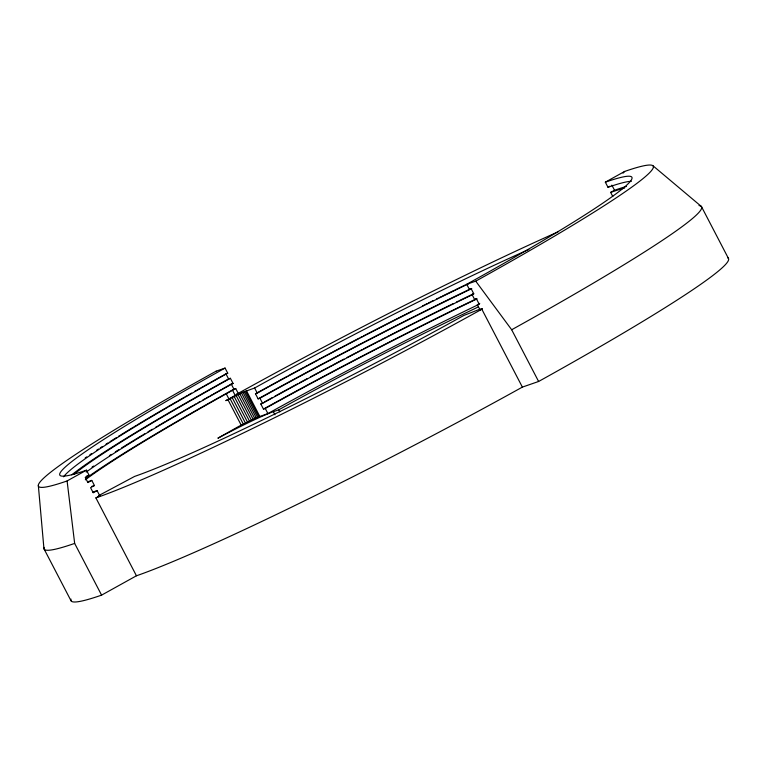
<?xml version="1.0" encoding="UTF-8"?>
<svg xmlns="http://www.w3.org/2000/svg" width="767" height="767" viewBox="0 0 767 767"><rect width="100%" height="100%" fill="white"/><g stroke="black" fill="none" stroke-linecap="round" stroke-linejoin="round"><path stroke-width="1.15" d="M623.044 173.15L624.635 171.444L605.336 182.172A322.476 20.249 -27.5 0 1 466.719 284.279L469.385 289.389L471.187 288.766L473.843 293.876L472.041 294.509L474.706 299.619L476.508 298.996L479.164 304.106L477.362 304.729L480.027 309.839L481.829 309.216L522.375 387.105L538.607 381.477A370.605 23.269 -27.5 0 0 727.605 257.722M86.163 478.215A327.288 20.546 -27.5 0 1 233.916 389.157L235.718 388.533L238.384 393.644L225.795 400.662L242.976 392.234L254.606 388.016A279.159 17.526 -27.5 0 1 528.894 249.457M85.329 479.826A322.476 20.249 -27.5 0 1 226.246 393.807L235.718 388.533M63.575 476.815A322.476 20.249 -27.5 0 1 227.732 373.193L225.067 368.074A322.476 20.249 -27.5 0 0 86.46 470.19L67.093 480.938L74.658 543.41L101.589 595.134L136.44 575.787A327.288 20.546 -27.5 0 0 522.375 387.105M86.46 470.19L89.116 475.3L85.242 477.448L87.908 482.568L91.781 480.41L94.446 485.53L90.573 487.678L93.229 492.788L97.102 490.64L99.768 495.75L95.894 497.908L136.44 575.787M605.336 182.172L607.991 187.282L609.928 186.208M612.785 196.486L610.657 192.392L614.53 190.245A327.288 20.546 -27.5 0 1 626.438 186.448M477.362 304.729L479.749 303.406M480.027 309.839L482.405 308.516M478.848 304.394A279.159 17.526 -27.5 0 0 267.913 413.576L256.283 417.804L239.103 426.222A322.476 20.249 -27.5 0 0 217.876 438.206A56.327 3.538 -27.5 0 1 273.33 411.706L278.737 409.827A250.282 15.714 -27.5 0 1 478.378 306.905M99.02 495.434L134.618 476.412A279.159 17.526 -27.5 0 0 463.795 315.467L480.41 308.976M466.719 284.279L475.732 281.153A346.588 21.764 -27.5 0 0 624.635 171.444M223.513 375.159A327.288 20.546 -27.5 0 1 225.929 373.817L227.732 373.193M71.743 474.85A327.288 20.546 -27.5 0 1 228.595 378.927L230.397 378.304L233.053 383.414A322.476 20.249 -27.5 0 0 86.22 472.079M222.44 388.946A327.288 20.546 -27.5 0 1 231.25 384.046L233.053 383.414M238.384 393.644L236.572 394.267A327.288 20.546 -27.5 0 1 558.155 231.826M471.782 288.613A279.159 17.526 -27.5 0 0 259.936 398.236L258.124 398.869L255.469 393.749L257.271 393.126A279.159 17.526 -27.5 0 1 469.116 283.502M477.103 298.833A279.159 17.526 -27.5 0 0 265.257 408.466L263.455 409.089L260.79 403.979L262.592 403.356A279.159 17.526 -27.5 0 1 471.695 295.046M216.169 371.142L225.067 368.074M652.976 165.768L701.22 206.352M475.732 281.153L511.675 329.752L538.607 381.477M701.575 206.812L728.497 258.537M611.865 185.135L614.53 190.245M278.737 409.827L279.802 411.869M273.33 411.706L274.922 414.774M254.606 388.016L257.271 393.126M259.936 398.236L262.592 403.356M265.257 408.466L267.913 413.576M246.495 390.825L259.802 416.395M245.507 391.189L258.815 416.759M244.328 391.659L257.635 417.229M242.976 392.234L256.283 417.804M241.452 392.905L254.759 418.475M239.783 393.672L253.1 419.233M238 394.506L251.308 420.076M225.929 373.817L228.595 378.927M231.25 384.046L233.916 389.157M236.102 395.427L249.409 420.987M232.545 390.298L235.201 395.408M234.117 396.395L247.425 421.955M232.065 397.411L245.382 422.981M229.985 398.476L243.292 424.036M226.246 393.807L228.911 398.917M227.885 399.559L241.193 425.129M44.074 548.99L70.995 600.714M38.35 485.626L43.92 548.424M481.829 309.216A327.288 20.546 -27.5 0 1 95.894 497.908M97.102 490.64A322.476 20.249 -27.5 0 1 92.836 492.088M101.589 595.134A370.605 23.269 -27.5 0 1 70.995 599.113M698.996 205.585A370.605 23.269 -27.5 0 1 511.675 329.752M74.658 543.41A370.605 23.269 -27.5 0 1 44.064 547.389M66.997 480.986A346.588 21.764 -27.5 0 1 216.112 371.17M99.768 495.75A322.476 20.249 -27.5 0 1 98.301 496.259M263.455 409.089A283.972 17.833 -27.5 0 1 476.154 298.919M260.79 403.979A283.972 17.833 -27.5 0 1 263.599 402.416M264.538 401.898A283.972 17.833 -27.5 0 1 272.132 397.709M274.998 396.136A283.972 17.833 -27.5 0 1 288.574 388.716M289.552 388.179A283.972 17.833 -27.5 0 1 297.443 383.903M299.427 382.829A283.972 17.833 -27.5 0 1 307.404 378.534M310.414 376.913A283.972 17.833 -27.5 0 1 318.478 372.599M319.494 372.062A283.972 17.833 -27.5 0 1 328.631 367.201M329.647 366.655A283.972 17.833 -27.5 0 1 331.689 365.581M332.715 365.034A283.972 17.833 -27.5 0 1 343.98 359.1M347.058 357.48A283.972 17.833 -27.5 0 1 356.319 352.638M357.345 352.101A283.972 17.833 -27.5 0 1 359.407 351.027M360.442 350.49A283.972 17.833 -27.5 0 1 362.503 349.426M363.529 348.889A283.972 17.833 -27.5 0 1 376.933 341.957M377.958 341.43A283.972 17.833 -27.5 0 1 380.02 340.366M381.046 339.839A283.972 17.833 -27.5 0 1 383.107 338.784M384.133 338.257A283.972 17.833 -27.5 0 1 386.194 337.202M387.22 336.675A283.972 17.833 -27.5 0 1 389.272 335.63M390.298 335.102A283.972 17.833 -27.5 0 1 411.745 324.23M412.761 323.712A283.972 17.833 -27.5 0 1 414.784 322.696M415.8 322.188A283.972 17.833 -27.5 0 1 417.823 321.172M418.83 320.664A283.972 17.833 -27.5 0 1 420.843 319.657M421.86 319.158A283.972 17.833 -27.5 0 1 423.863 318.152M424.87 317.643A283.972 17.833 -27.5 0 1 437.832 311.21M438.82 310.721A283.972 17.833 -27.5 0 1 450.584 304.921M451.562 304.451A283.972 17.833 -27.5 0 1 453.498 303.502M456.394 302.083A283.972 17.833 -27.5 0 1 458.321 301.143M459.28 300.674A283.972 17.833 -27.5 0 1 472.558 294.25M258.124 398.869A283.972 17.833 -27.5 0 1 470.833 288.689M255.469 393.749A283.972 17.833 -27.5 0 1 268.718 386.434M269.677 385.906A283.972 17.833 -27.5 0 1 277.405 381.678M278.373 381.141A283.972 17.833 -27.5 0 1 284.231 377.949M285.219 377.422A283.972 17.833 -27.5 0 1 287.184 376.348M288.171 375.82A283.972 17.833 -27.5 0 1 304.087 367.23M305.093 366.684A283.972 17.833 -27.5 0 1 307.097 365.61M308.104 365.073A283.972 17.833 -27.5 0 1 314.163 361.832M315.179 361.295A283.972 17.833 -27.5 0 1 317.212 360.212M318.219 359.675A283.972 17.833 -27.5 0 1 331.478 352.647M332.504 352.111A283.972 17.833 -27.5 0 1 341.737 347.259M342.763 346.713A283.972 17.833 -27.5 0 1 344.814 345.639M345.85 345.102A283.972 17.833 -27.5 0 1 347.902 344.028M348.937 343.491A283.972 17.833 -27.5 0 1 359.234 338.122M360.269 337.595A283.972 17.833 -27.5 0 1 362.331 336.521M363.366 335.994A283.972 17.833 -27.5 0 1 365.428 334.92M366.453 334.393A283.972 17.833 -27.5 0 1 412.502 310.951M422.55 305.918A283.972 17.833 -27.5 0 1 424.554 304.93M425.551 304.432A283.972 17.833 -27.5 0 1 427.545 303.444M428.532 302.946A283.972 17.833 -27.5 0 1 430.527 301.958M431.514 301.469A283.972 17.833 -27.5 0 1 433.489 300.491M436.452 299.034A283.972 17.833 -27.5 0 1 438.417 298.066M439.405 297.577A283.972 17.833 -27.5 0 1 441.361 296.618M442.338 296.139A283.972 17.833 -27.5 0 1 453.959 290.453M454.917 289.984A283.972 17.833 -27.5 0 1 465.358 284.931M476.297 298.737A322.476 20.249 -27.5 0 1 474.706 299.619M94.446 485.53A322.476 20.249 -27.5 0 1 91.551 486.508M92.05 467.113A327.288 20.546 -27.5 0 1 93.612 466.048M109.403 455.636A327.288 20.546 -27.5 0 1 111.349 454.4M115.347 451.859A327.288 20.546 -27.5 0 1 118.789 449.683M121.608 447.918A327.288 20.546 -27.5 0 1 128.185 443.844M128.933 443.384A327.288 20.546 -27.5 0 1 134.292 440.095M135.069 439.625A327.288 20.546 -27.5 0 1 142.25 435.272M143.065 434.784A327.288 20.546 -27.5 0 1 144.704 433.796M148.031 431.802A327.288 20.546 -27.5 0 1 149.718 430.795M150.562 430.287A327.288 20.546 -27.5 0 1 152.269 429.28M155.711 427.229A327.288 20.546 -27.5 0 1 157.456 426.193M158.338 425.675A327.288 20.546 -27.5 0 1 160.102 424.64M160.984 424.113A327.288 20.546 -27.5 0 1 165.471 421.486M166.372 420.958A327.288 20.546 -27.5 0 1 170.945 418.283M171.875 417.747A327.288 20.546 -27.5 0 1 178.433 413.94M179.373 413.394A327.288 20.546 -27.5 0 1 182.239 411.735M183.198 411.189A327.288 20.546 -27.5 0 1 185.125 410.077M186.093 409.52A327.288 20.546 -27.5 0 1 192.958 405.59M193.946 405.024A327.288 20.546 -27.5 0 1 195.93 403.893M197.934 402.752A327.288 20.546 -27.5 0 1 199.947 401.611M202.977 399.895A327.288 20.546 -27.5 0 1 205.01 398.744M206.035 398.159A327.288 20.546 -27.5 0 1 209.113 396.424M210.148 395.849A327.288 20.546 -27.5 0 1 212.21 394.679M213.255 394.094A327.288 20.546 -27.5 0 1 217.694 391.601M218.48 391.16A327.288 20.546 -27.5 0 1 221.644 389.396M473.632 293.617A322.476 20.249 -27.5 0 1 472.041 294.509M91.781 480.41A322.476 20.249 -27.5 0 1 87.505 481.858M74.025 474.303A322.476 20.249 -27.5 0 1 230.397 378.304M610.657 192.392A322.476 20.249 -27.5 0 1 624.559 188.068M85.195 457.928A327.288 20.546 -27.5 0 1 86.719 456.883M89.883 454.735A327.288 20.546 -27.5 0 1 91.532 453.633M96.68 450.219A327.288 20.546 -27.5 0 1 98.473 449.04M100.304 447.851A327.288 20.546 -27.5 0 1 102.174 446.643M106.028 444.17A327.288 20.546 -27.5 0 1 108.003 442.904M110.026 441.629A327.288 20.546 -27.5 0 1 111.388 440.766M112.078 440.335A327.288 20.546 -27.5 0 1 114.158 439.021M114.868 438.58A327.288 20.546 -27.5 0 1 116.287 437.698M118.444 436.346A327.288 20.546 -27.5 0 1 119.901 435.445M120.64 434.994A327.288 20.546 -27.5 0 1 127.418 430.814M128.194 430.345A327.288 20.546 -27.5 0 1 133.698 426.998M134.503 426.51A327.288 20.546 -27.5 0 1 136.114 425.541M136.929 425.052A327.288 20.546 -27.5 0 1 161.962 410.192M162.872 409.664A327.288 20.546 -27.5 0 1 164.704 408.59M165.624 408.054A327.288 20.546 -27.5 0 1 167.474 406.98M168.404 406.433A327.288 20.546 -27.5 0 1 171.214 404.803M172.163 404.257A327.288 20.546 -27.5 0 1 176.918 401.515M177.877 400.959A327.288 20.546 -27.5 0 1 184.674 397.057M185.662 396.491A327.288 20.546 -27.5 0 1 187.627 395.369M188.624 394.804A327.288 20.546 -27.5 0 1 191.606 393.097M194.617 391.391A327.288 20.546 -27.5 0 1 196.64 390.24M197.656 389.665A327.288 20.546 -27.5 0 1 200.714 387.939M201.731 387.364A327.288 20.546 -27.5 0 1 203.792 386.204M204.818 385.619A327.288 20.546 -27.5 0 1 208.969 383.289M210.014 382.695A327.288 20.546 -27.5 0 1 213.159 380.94M213.945 380.499A327.288 20.546 -27.5 0 1 222.708 375.609M89.116 475.3A322.476 20.249 -27.5 0 1 86.23 476.288M607.991 187.282A322.476 20.249 -27.5 0 1 631.375 181.309"/></g></svg>
